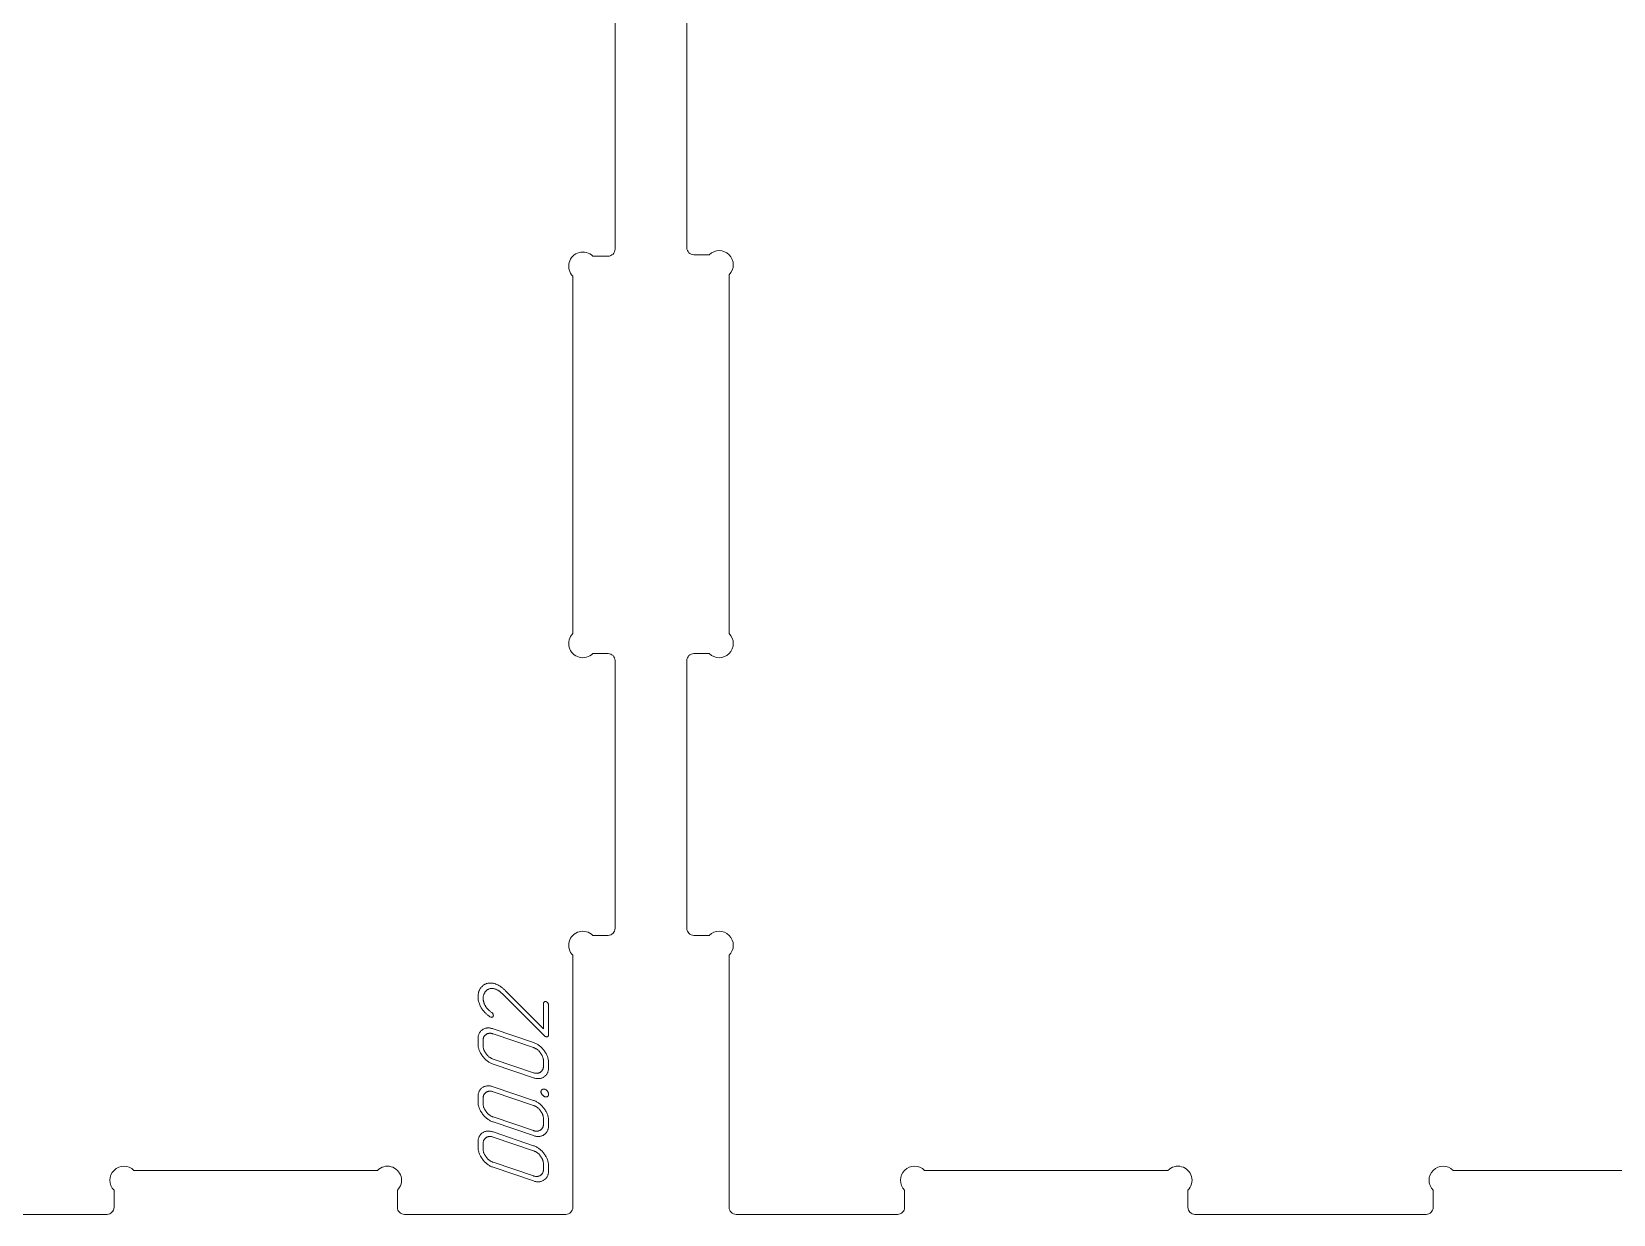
# Model space of a CAD drawing. Header units: millimetres. Extents: x 10 to 1486, y -701 to -10.
# Drawn here: x 803.1 to 1027.6, y -520.7 to -352.8 of the extents above; entities that cross this region are included whole.
import ezdxf

# ---------------------------------------------------------------- set-up
doc = ezdxf.new("R2010")
doc.units = ezdxf.units.MM
doc.layers.add('cut', color=7, linetype='Continuous', lineweight=0)
doc.layers.add('mark', color=7, linetype='Continuous', lineweight=0)

msp = doc.modelspace()

# ---------------------------------------------------------------- linework, layer by layer
at = {"layer": 'cut'}
for points in [[(1039.392692, -514.425735), (1004.849626, -514.425735, 1), (1002.021199, -517.254162), (1002.021199, -519.675725, -0.4142135624), (1001.021201, -520.675723), (968.221267, -520.675723, -0.4142135624), (967.221269, -519.675725), (967.221269, -517.254162, 1), (964.392842, -514.425735), (929.849776, -514.425735, 1), (927.021349, -517.254162), (927.021349, -519.675725, -0.4142135624), (926.021351, -520.675723), (903.121397, -520.675723, -0.4142135624), (902.121399, -519.675725), (902.121399, -483.904229, 1), (899.292972, -481.075802), (897.121409, -481.075802, -0.4142135624), (896.121411, -480.075804), (896.121411, -442.07588, -0.4142136493), (897.121409, -441.075882), (899.292972, -441.075882, 1), (902.121399, -438.247455), (902.121399, -387.304422, 1), (899.292972, -384.475995), (897.121409, -384.475995, -0.4142135624), (896.121411, -383.475997), (896.121411, -345.476073, -0.4142135624)], [(885.943663, -345.676073), (885.943663, -383.675997, -0.4142135624), (884.943665, -384.675995), (882.772102, -384.675995, 1), (879.943675, -387.504422), (879.943675, -438.247455, 1), (882.772102, -441.075882), (884.943665, -441.075882, -0.4142135624), (885.943663, -442.07588), (885.943663, -480.075804, -0.4142135624), (884.943665, -481.075802), (882.772102, -481.075802, 1), (879.943675, -483.904229), (879.943675, -519.675725, -0.4142135624), (878.943677, -520.675723), (856.043723, -520.675723, -0.4142135624), (855.043725, -519.675725), (855.043725, -517.254162, 1), (852.215298, -514.425735), (817.672233, -514.425735, 1), (814.843806, -517.254162), (814.843806, -519.675725, -0.4142135624), (813.843808, -520.675723), (781.043873, -520.675723, -0.4142135624)]]:
    msp.add_lwpolyline(points, format="xyb", dxfattribs=at)
at = {"layer": 'mark'}
for points in [[(868.188119, -492.623883), (868.316243, -492.688838), (868.35447, -492.700096), (868.390804, -492.70725), (868.425243, -492.710301), (868.457789, -492.709249), (868.488441, -492.704093), (868.517198, -492.694834), (868.544063, -492.681472), (868.569033, -492.664006), (868.591555, -492.643365), (868.611074, -492.620476), (868.62759, -492.595339), (868.641103, -492.567954), (868.651613, -492.538322), (868.659121, -492.506441), (868.663625, -492.472313), (868.665126, -492.435937), (868.653136, -492.373821), (868.638481, -492.316155), (868.621161, -492.262939), (868.601176, -492.214174), (868.569165, -492.16626), (868.530054, -492.120397), (868.483842, -492.076584), (868.430529, -492.034822), (868.349425, -491.97359), (868.271346, -491.91213), (868.196293, -491.850444), (868.124265, -491.78853), (868.055264, -491.726389), (867.989287, -491.664021), (867.926337, -491.601426), (867.866412, -491.538604), (867.809512, -491.475554), (867.755638, -491.412278), (867.70479, -491.348774), (867.656967, -491.285043), (867.61217, -491.221085), (867.570399, -491.1569), (867.531653, -491.092488), (867.495932, -491.027848), (867.462794, -490.963194), (867.431793, -490.898736), (867.402931, -490.834475), (867.376206, -490.77041), (867.351619, -490.706542), (867.329171, -490.64287), (867.30886, -490.579395), (867.290687, -490.516117), (867.274652, -490.453035), (867.260756, -490.39015), (867.248997, -490.327462), (867.239376, -490.26497), (867.231893, -490.202675), (867.226548, -490.140576), (867.223341, -490.078674), (867.222272, -490.016969), (867.224447, -489.928534), (867.230971, -489.841802), (867.241844, -489.756771), (867.257066, -489.673443), (867.276637, -489.591816), (867.300558, -489.511892), (867.328827, -489.433669), (867.361446, -489.357149), (867.397635, -489.283404), (867.436613, -489.21351), (867.478382, -489.147467), (867.522941, -489.085274), (867.570291, -489.026932), (867.62043, -488.97244), (867.673359, -488.921798), (867.729079, -488.875007), (867.792388, -488.825594), (867.857425, -488.781344), (867.924192, -488.742258), (867.992688, -488.708336), (868.062913, -488.679577), (868.134866, -488.655982), (868.208549, -488.63755), (868.283961, -488.624282), (868.361102, -488.616178), (868.439972, -488.613237), (868.520571, -488.615459), (868.602899, -488.622845), (868.686956, -488.635395), (868.772742, -488.653108), (868.860257, -488.675985), (868.949501, -488.704025), (869.017079, -488.728334), (869.08421, -488.755169), (869.150896, -488.784529), (869.217134, -488.816414), (869.282927, -488.850823), (869.348272, -488.887758), (869.413172, -488.927218), (869.477625, -488.969203), (869.727513, -489.161278), (870.00586, -489.405921), (875.936987, -495.342963), (875.974438, -495.377561), (876.015475, -495.407137), (876.060096, -495.43169), (876.108304, -495.451221), (876.145329, -495.46223), (876.181462, -495.469811), (876.216702, -495.473963), (876.251049, -495.474687), (876.284503, -495.471982), (876.317064, -495.465849), (876.348733, -495.456287), (876.379508, -495.443297), (876.406268, -495.421931), (876.429459, -495.399129), (876.449083, -495.374889), (876.465139, -495.349213), (876.477627, -495.322099), (876.486546, -495.293549), (876.491898, -495.263561), (876.493682, -495.232137), (876.493682, -490.960717), (876.491897, -490.918481), (876.486539, -490.877486), (876.477611, -490.837733), (876.465111, -490.799222), (876.449039, -490.761952), (876.429397, -490.725924), (876.406182, -490.691137), (876.379397, -490.657592), (876.350602, -490.626043), (876.321361, -490.597241), (876.291674, -490.571188), (876.26154, -490.547883), (876.23096, -490.527326), (876.199933, -490.509518), (876.16846, -490.494458), (876.13654, -490.482146), (876.104621, -490.473098), (876.073147, -490.46777), (876.042121, -490.466164), (876.01154, -490.468279), (875.981406, -490.474116), (875.951719, -490.483674), (875.922478, -490.496954), (875.893683, -490.513954), (875.866898, -490.533646), (875.843684, -490.554998), (875.824041, -490.57801), (875.807969, -490.602682), (875.795469, -490.629014), (875.786541, -490.657006), (875.781184, -490.686659), (875.779398, -490.717972), (875.779398, -494.317965), (870.404967, -488.941524), (870.324212, -488.865903), (870.245214, -488.79364), (870.167972, -488.724738), (870.092488, -488.659195), (870.01876, -488.597011), (869.946789, -488.538188), (869.876575, -488.482724), (869.808118, -488.430619), (869.741417, -488.381875), (869.676473, -488.33649), (869.613175, -488.294377), (869.550071, -488.25441), (869.423107, -488.17987), (869.295134, -488.112522), (869.166153, -488.052366), (869.036163, -487.999402), (868.97079, -487.975618), (868.954407, -487.969952), (868.950309, -487.968554), (868.94695, -487.967412), (868.940973, -487.965393), (868.917117, -487.957479), (868.822477, -487.928401), (868.729092, -487.903455), (868.636961, -487.882639), (868.546085, -487.865953), (868.456463, -487.853399), (868.368096, -487.844975), (868.280984, -487.840682), (868.195126, -487.840519), (868.110523, -487.844487), (868.027174, -487.852585), (867.94508, -487.864815), (867.864241, -487.881175), (867.784656, -487.901665), (867.706326, -487.926287), (867.62925, -487.955038), (867.553429, -487.987921), (867.478863, -488.024934), (867.405551, -488.066078), (867.333494, -488.111353), (867.262691, -488.160758), (867.193143, -488.214294), (867.129107, -488.26867), (867.068145, -488.325032), (867.010257, -488.383381), (866.955442, -488.443717), (866.903701, -488.506038), (866.855034, -488.570346), (866.809441, -488.636641), (866.766921, -488.704921), (866.727475, -488.775188), (866.691103, -488.847442), (866.657804, -488.921682), (866.62758, -488.997908), (866.600428, -489.07612), (866.576351, -489.156319), (866.555347, -489.238504), (866.537417, -489.322676), (866.522561, -489.408834), (866.510778, -489.496978), (866.50207, -489.587109), (866.496434, -489.679226), (866.493873, -489.77333), (866.493713, -489.797166), (866.493704, -489.80804), (866.493726, -489.816743), (866.494085, -489.851523), (866.49982, -489.990141), (866.512437, -490.127959), (866.531936, -490.264977), (866.558318, -490.401194), (866.591582, -490.536611), (866.631727, -490.671227), (866.678755, -490.805043), (866.732665, -490.938058), (866.793458, -491.070273), (866.861132, -491.201688), (866.879126, -491.234416), (866.8989, -491.269749), (866.941212, -491.342501), (866.985432, -491.414425), (867.031561, -491.485523), (867.079597, -491.555794), (867.129541, -491.625239), (867.181393, -491.693856), (867.235153, -491.761646), (867.29082, -491.828609), (867.348396, -491.894746), (867.407879, -491.960055), (867.469271, -492.024538), (867.53257, -492.088194), (867.597777, -492.151022), (867.664892, -492.213024), (867.733915, -492.274199), (867.804846, -492.334547), (867.877685, -492.394068), (867.952431, -492.452762), (868.029086, -492.510629), (868.107648, -492.56767)], [(868.636555, -499.347642), (874.350829, -501.289602), (874.462241, -501.324877), (874.571476, -501.354252), (874.678535, -501.377725), (874.783418, -501.395298), (874.886124, -501.40697), (874.986654, -501.412741), (875.085008, -501.412611), (875.181185, -501.40658), (875.275186, -501.394649), (875.36701, -501.376817), (875.456659, -501.353084), (875.544131, -501.323451), (875.629426, -501.287916), (875.712545, -501.246481), (875.793488, -501.199145), (875.872255, -501.145909), (875.947506, -501.088269), (876.017902, -501.027723), (876.083443, -500.964272), (876.144129, -500.897914), (876.199961, -500.828652), (876.250937, -500.756483), (876.297059, -500.681409), (876.338325, -500.603429), (876.374737, -500.522544), (876.406294, -500.438752), (876.432996, -500.352055), (876.454843, -500.262453), (876.471835, -500.169944), (876.483972, -500.07453), (876.491255, -499.97621), (876.493682, -499.874985), (876.493682, -499.1607), (876.491213, -499.049287), (876.483805, -498.938259), (876.471459, -498.827618), (876.454173, -498.717363), (876.43195, -498.607494), (876.404787, -498.498012), (876.372686, -498.388915), (876.335647, -498.280206), (876.293669, -498.171882), (876.246752, -498.063944), (876.194897, -497.956393), (876.138103, -497.849228), (876.07637, -497.74245), (876.009699, -497.636057), (875.938089, -497.530051), (875.861541, -497.424432), (875.78156, -497.321133), (875.699655, -497.222092), (875.615824, -497.127307), (875.530068, -497.036779), (875.442387, -496.950508), (875.352781, -496.868493), (875.261249, -496.790735), (875.167792, -496.717234), (875.07241, -496.64799), (874.975103, -496.583003), (874.87587, -496.522272), (874.774712, -496.465798), (874.67163, -496.413581), (874.566621, -496.36562), (874.459688, -496.321917), (874.350829, -496.28247), (868.636555, -494.340509), (868.525995, -494.305416), (868.417527, -494.276), (868.311151, -494.252263), (868.206868, -494.234204), (868.104678, -494.221822), (868.004581, -494.215119), (867.906576, -494.214093), (867.810664, -494.218746), (867.716844, -494.229077), (867.625117, -494.245085), (867.535483, -494.266772), (867.447941, -494.294136), (867.362492, -494.327179), (867.279136, -494.3659), (867.197872, -494.410298), (867.118701, -494.460375), (867.043018, -494.515069), (866.972217, -494.573319), (866.906299, -494.635127), (866.845264, -494.70049), (866.789112, -494.769411), (866.737842, -494.841888), (866.691456, -494.917921), (866.649952, -494.997511), (866.613331, -495.080658), (866.581593, -495.167361), (866.554737, -495.257621), (866.532765, -495.351438), (866.515675, -495.448811), (866.503468, -495.54974), (866.496144, -495.654227), (866.493702, -495.76227), (866.493702, -496.476554), (866.496213, -496.588819), (866.503747, -496.700614), (866.516303, -496.81194), (866.533881, -496.922797), (866.556481, -497.033184), (866.584104, -497.143101), (866.616749, -497.252549), (866.654416, -497.361527), (866.697106, -497.470036), (866.744818, -497.578075), (866.797552, -497.685645), (866.855309, -497.792745), (866.918088, -497.899375), (866.985889, -498.005537), (867.058712, -498.111228), (867.136558, -498.21645), (867.217752, -498.319294), (867.30062, -498.417853), (867.385163, -498.512125), (867.471379, -498.602111), (867.559269, -498.687812), (867.648834, -498.769226), (867.740073, -498.846355), (867.832985, -498.919197), (867.927572, -498.987754), (868.023833, -499.052024), (868.121768, -499.112009), (868.221377, -499.167707), (868.322661, -499.21912), (868.425618, -499.266247), (868.53025, -499.309087)], [(868.636555, -498.633358), (874.350829, -500.575318), (874.422551, -500.598007), (874.493072, -500.616913), (874.562394, -500.632034), (874.630516, -500.643371), (874.697439, -500.650923), (874.763161, -500.654692), (874.827684, -500.654676), (874.891007, -500.650876), (874.95313, -500.643292), (875.014054, -500.631924), (875.073777, -500.616771), (875.132301, -500.597835), (875.189625, -500.575114), (875.245749, -500.548609), (875.300674, -500.51832), (875.354399, -500.484247), (875.405864, -500.447201), (875.454008, -500.407995), (875.498832, -500.366628), (875.540336, -500.323101), (875.578519, -500.277412), (875.613383, -500.229563), (875.644926, -500.179554), (875.673148, -500.127384), (875.69805, -500.073053), (875.719632, -500.016562), (875.737894, -499.95791), (875.752836, -499.897097), (875.764457, -499.834124), (875.772757, -499.76899), (875.777738, -499.701695), (875.779398, -499.63224), (875.779398, -498.917955), (875.777808, -498.845679), (875.773036, -498.773494), (875.765084, -498.7014), (875.753952, -498.629396), (875.739638, -498.557482), (875.722144, -498.48566), (875.701468, -498.413928), (875.677612, -498.342287), (875.650576, -498.270736), (875.620358, -498.199277), (875.58696, -498.127907), (875.550381, -498.056629), (875.510621, -497.985441), (875.46768, -497.914344), (875.421558, -497.843338), (875.372256, -497.772422), (875.320554, -497.702951), (875.267234, -497.636279), (875.212295, -497.572406), (875.155739, -497.511332), (875.097563, -497.453056), (875.03777, -497.39758), (874.976358, -497.344902), (874.913328, -497.295024), (874.84868, -497.247944), (874.782413, -497.203663), (874.714528, -497.162181), (874.645025, -497.123498), (874.573904, -497.087613), (874.501164, -497.054528), (874.426806, -497.024241), (874.350829, -496.996754), (868.636555, -495.054793), (868.563983, -495.03177), (868.492694, -495.012475), (868.422688, -494.99691), (868.353966, -494.985074), (868.286528, -494.976967), (868.220373, -494.97259), (868.155501, -494.971941), (868.091913, -494.975022), (868.029609, -494.981833), (867.968588, -494.992372), (867.90885, -495.006641), (867.850396, -495.024639), (867.793225, -495.046366), (867.737338, -495.071822), (867.682734, -495.101008), (867.629414, -495.133923), (867.578382, -495.169931), (867.530642, -495.208398), (867.486195, -495.249322), (867.44504, -495.292705), (867.407177, -495.338545), (867.372607, -495.386843), (867.341329, -495.4376), (867.313343, -495.490814), (867.28865, -495.546486), (867.26725, -495.604616), (867.249142, -495.665204), (867.234326, -495.728251), (867.222802, -495.793755), (867.214571, -495.861717), (867.209633, -495.932137), (867.207987, -496.005015), (867.207987, -496.719299), (867.209619, -496.793277), (867.214516, -496.866998), (867.222677, -496.940461), (867.234103, -497.013666), (867.248793, -497.086614), (867.266748, -497.159303), (867.287967, -497.231736), (867.312451, -497.30391), (867.340199, -497.375827), (867.371212, -497.447486), (867.405489, -497.518888), (867.443031, -497.590032), (867.483837, -497.660918), (867.527908, -497.731547), (867.575243, -497.801918), (867.625843, -497.872031), (867.678758, -497.940616), (867.733041, -498.0064), (867.788691, -498.069384), (867.845708, -498.129568), (867.904093, -498.186951), (867.963844, -498.241535), (868.024963, -498.293318), (868.087449, -498.342301), (868.151302, -498.388484), (868.216522, -498.431866), (868.28311, -498.472449), (868.351065, -498.510231), (868.420386, -498.545213), (868.491075, -498.577395), (868.563132, -498.606776)], [(868.636555, -507.561911), (874.350829, -509.503872), (874.462241, -509.539147), (874.571476, -509.568521), (874.678535, -509.591994), (874.783418, -509.609567), (874.886124, -509.621239), (874.986654, -509.62701), (875.085008, -509.62688), (875.181185, -509.62085), (875.275186, -509.608918), (875.36701, -509.591086), (875.456659, -509.567354), (875.544131, -509.53772), (875.629426, -509.502186), (875.712545, -509.46075), (875.793488, -509.413415), (875.872255, -509.360178), (875.947506, -509.302538), (876.017902, -509.241992), (876.083443, -509.178541), (876.144129, -509.112184), (876.199961, -509.042921), (876.250937, -508.970752), (876.297059, -508.895678), (876.338325, -508.817698), (876.374737, -508.736813), (876.406294, -508.653022), (876.432996, -508.566325), (876.454843, -508.476722), (876.471835, -508.384213), (876.483972, -508.288799), (876.491255, -508.19048), (876.493682, -508.089254), (876.493682, -507.37497), (876.491213, -507.263556), (876.483805, -507.152528), (876.471459, -507.041887), (876.454173, -506.931632), (876.43195, -506.821763), (876.404787, -506.712281), (876.372686, -506.603185), (876.335647, -506.494475), (876.293669, -506.386151), (876.246752, -506.278214), (876.194897, -506.170663), (876.138103, -506.063498), (876.07637, -505.956719), (876.009699, -505.850327), (875.938089, -505.744321), (875.861541, -505.638701), (875.78156, -505.535403), (875.699655, -505.436361), (875.615824, -505.341576), (875.530068, -505.251048), (875.442387, -505.164777), (875.352781, -505.082762), (875.261249, -505.005005), (875.167792, -504.931504), (875.07241, -504.862259), (874.975103, -504.797272), (874.87587, -504.736541), (874.774712, -504.680067), (874.67163, -504.62785), (874.566621, -504.57989), (874.459688, -504.536186), (874.350829, -504.496739), (868.636555, -502.554778), (868.525995, -502.519685), (868.417527, -502.49027), (868.311151, -502.466532), (868.206868, -502.448473), (868.104678, -502.436091), (868.004581, -502.429388), (867.906576, -502.428363), (867.810664, -502.433015), (867.716844, -502.443346), (867.625117, -502.459355), (867.535483, -502.481041), (867.447941, -502.508406), (867.362492, -502.541448), (867.279136, -502.580169), (867.197872, -502.624568), (867.118701, -502.674644), (867.043018, -502.729338), (866.972217, -502.787589), (866.906299, -502.849396), (866.845264, -502.91476), (866.789112, -502.98368), (866.737842, -503.056157), (866.691456, -503.13219), (866.649952, -503.21178), (866.613331, -503.294927), (866.581593, -503.381631), (866.554737, -503.47189), (866.532765, -503.565707), (866.515675, -503.66308), (866.503468, -503.76401), (866.496144, -503.868496), (866.493702, -503.976539), (866.493702, -504.690823), (866.496213, -504.803088), (866.503747, -504.914884), (866.516303, -505.02621), (866.533881, -505.137066), (866.556481, -505.247453), (866.584104, -505.35737), (866.616749, -505.466818), (866.654416, -505.575796), (866.697106, -505.684305), (866.744818, -505.792344), (866.797552, -505.899914), (866.855309, -506.007014), (866.918088, -506.113645), (866.985889, -506.219806), (867.058712, -506.325497), (867.136558, -506.430719), (867.217752, -506.533564), (867.30062, -506.632122), (867.385163, -506.726394), (867.471379, -506.816381), (867.559269, -506.902081), (867.648834, -506.983495), (867.740073, -507.060624), (867.832985, -507.133466), (867.927572, -507.202023), (868.023833, -507.266293), (868.121768, -507.326278), (868.221377, -507.381977), (868.322661, -507.433389), (868.425618, -507.480516), (868.53025, -507.523357)], [(868.636555, -506.847627), (874.350829, -508.789587), (874.422551, -508.812277), (874.493072, -508.831182), (874.562394, -508.846303), (874.630516, -508.85764), (874.697439, -508.865192), (874.763161, -508.868961), (874.827684, -508.868945), (874.891007, -508.865145), (874.95313, -508.857561), (875.014054, -508.846193), (875.073777, -508.831041), (875.132301, -508.812104), (875.189625, -508.789383), (875.245749, -508.762879), (875.300674, -508.732589), (875.354399, -508.698516), (875.405864, -508.661471), (875.454008, -508.622264), (875.498832, -508.580897), (875.540336, -508.53737), (875.578519, -508.491682), (875.613383, -508.443833), (875.644926, -508.393823), (875.673148, -508.341653), (875.69805, -508.287322), (875.719632, -508.230831), (875.737894, -508.172179), (875.752836, -508.111366), (875.764457, -508.048393), (875.772757, -507.983259), (875.777738, -507.915964), (875.779398, -507.846509), (875.779398, -507.132225), (875.777808, -507.059949), (875.773036, -506.987763), (875.765084, -506.915669), (875.753952, -506.843665), (875.739638, -506.771752), (875.722144, -506.699929), (875.701468, -506.628197), (875.677612, -506.556556), (875.650576, -506.485006), (875.620358, -506.413546), (875.58696, -506.342177), (875.550381, -506.270898), (875.510621, -506.19971), (875.46768, -506.128613), (875.421558, -506.057607), (875.372256, -505.986691), (875.320554, -505.91722), (875.267234, -505.850548), (875.212295, -505.786675), (875.155739, -505.725601), (875.097563, -505.667326), (875.03777, -505.611849), (874.976358, -505.559172), (874.913328, -505.509293), (874.84868, -505.462213), (874.782413, -505.417932), (874.714528, -505.37645), (874.645025, -505.337767), (874.573904, -505.301883), (874.501164, -505.268797), (874.426806, -505.238511), (874.350829, -505.211023), (868.636555, -503.269063), (868.563983, -503.246039), (868.492694, -503.226745), (868.422688, -503.211179), (868.353966, -503.199343), (868.286528, -503.191237), (868.220373, -503.186859), (868.155501, -503.186211), (868.091913, -503.189292), (868.029609, -503.196102), (867.968588, -503.206641), (867.90885, -503.22091), (867.850396, -503.238908), (867.793225, -503.260635), (867.737338, -503.286092), (867.682734, -503.315277), (867.629414, -503.348192), (867.578382, -503.384201), (867.530642, -503.422667), (867.486195, -503.463591), (867.44504, -503.506974), (867.407177, -503.552814), (867.372607, -503.601113), (867.341329, -503.651869), (867.313343, -503.705083), (867.28865, -503.760755), (867.26725, -503.818886), (867.249142, -503.879474), (867.234326, -503.94252), (867.222802, -504.008024), (867.214571, -504.075986), (867.209633, -504.146406), (867.207987, -504.219284), (867.207987, -504.933568), (867.209619, -505.007547), (867.214516, -505.081267), (867.222677, -505.15473), (867.234103, -505.227935), (867.248793, -505.300883), (867.266748, -505.373573), (867.287967, -505.446005), (867.312451, -505.51818), (867.340199, -505.590096), (867.371212, -505.661756), (867.405489, -505.733157), (867.443031, -505.804301), (867.483837, -505.875188), (867.527908, -505.945816), (867.575243, -506.016187), (867.625843, -506.0863), (867.678758, -506.154885), (867.733041, -506.220669), (867.788691, -506.283653), (867.845708, -506.343837), (867.904093, -506.401221), (867.963844, -506.455804), (868.024963, -506.507587), (868.087449, -506.55657), (868.151302, -506.602753), (868.216522, -506.646136), (868.28311, -506.686718), (868.351065, -506.7245), (868.420386, -506.759482), (868.491075, -506.791664), (868.563132, -506.821046)], [(875.422256, -503.260804), (875.424076, -503.309846), (875.429538, -503.357867), (875.438641, -503.404865), (875.451385, -503.450841), (875.467771, -503.495795), (875.487797, -503.539727), (875.511465, -503.582636), (875.538773, -503.624524), (875.569723, -503.665389), (875.604315, -503.705233), (875.642261, -503.74395), (875.679845, -503.780186), (875.715922, -503.813524), (875.750492, -503.843965), (875.783555, -503.871509), (875.815112, -503.896154), (875.845162, -503.917902), (875.873706, -503.936752), (875.900743, -503.952705), (875.926273, -503.96576), (875.950296, -503.975918), (875.956066, -503.978004), (875.964655, -503.980895), (875.984587, -503.987141), (876.023887, -503.997558), (876.062433, -504.005208), (876.100226, -504.010092), (876.137266, -504.012211), (876.173552, -504.011562), (876.209085, -504.008148), (876.243864, -504.001968), (876.27789, -503.993021), (876.311163, -503.981308), (876.343683, -503.966829), (876.366204, -503.951512), (876.386895, -503.934264), (876.405755, -503.915086), (876.422784, -503.893977), (876.437982, -503.870938), (876.451348, -503.845968), (876.462884, -503.819068), (876.472589, -503.790237), (876.480462, -503.759476), (876.486505, -503.726784), (876.490716, -503.692162), (876.493096, -503.655609), (876.49364, -503.616956), (876.492176, -503.577287), (876.488618, -503.538345), (876.482968, -503.500131), (876.475225, -503.462644), (876.46539, -503.425885), (876.453462, -503.389853), (876.439441, -503.354549), (876.423328, -503.319973), (876.405122, -503.286124), (876.384824, -503.253002), (876.362433, -503.220608), (876.337949, -503.188941), (876.311519, -503.158073), (876.257215, -503.100853), (876.201865, -503.05008), (876.145469, -503.005754), (876.088026, -502.967875), (876.029537, -502.936442), (875.970002, -502.911457), (875.939936, -502.901474), (875.91009, -502.893621), (875.880505, -502.88795), (875.851182, -502.884462), (875.822121, -502.883157), (875.793321, -502.884034), (875.764783, -502.887093), (875.736506, -502.892336), (875.708491, -502.89976), (875.680737, -502.909368), (875.653246, -502.921157), (875.626015, -502.93513), (875.572925, -502.969235), (875.54886, -502.988182), (875.526887, -503.008102), (875.507007, -503.028995), (875.48922, -503.050861), (875.473525, -503.073699), (875.459923, -503.09751), (875.448414, -503.122294), (875.438997, -503.14805), (875.431673, -503.17478), (875.426441, -503.202482), (875.423302, -503.231156)], [(868.636555, -513.99047), (874.350829, -515.93243), (874.462241, -515.967705), (874.571476, -515.997079), (874.678535, -516.020553), (874.783418, -516.038126), (874.886124, -516.049797), (874.986654, -516.055568), (875.085008, -516.055439), (875.181185, -516.049408), (875.275186, -516.037477), (875.36701, -516.019645), (875.456659, -515.995912), (875.544131, -515.966279), (875.629426, -515.930744), (875.712545, -515.889309), (875.793488, -515.841973), (875.872255, -515.788736), (875.947506, -515.731096), (876.017902, -515.670551), (876.083443, -515.607099), (876.144129, -515.540742), (876.199961, -515.47148), (876.250937, -515.399311), (876.297059, -515.324237), (876.338325, -515.246257), (876.374737, -515.165371), (876.406294, -515.08158), (876.432996, -514.994883), (876.454843, -514.90528), (876.471835, -514.812772), (876.483972, -514.717358), (876.491255, -514.619038), (876.493682, -514.517813), (876.493682, -513.803528), (876.491213, -513.692114), (876.483805, -513.581087), (876.471459, -513.470446), (876.454173, -513.360191), (876.43195, -513.250322), (876.404787, -513.14084), (876.372686, -513.031743), (876.335647, -512.923033), (876.293669, -512.81471), (876.246752, -512.706772), (876.194897, -512.599221), (876.138103, -512.492056), (876.07637, -512.385278), (876.009699, -512.278885), (875.938089, -512.172879), (875.861541, -512.067259), (875.78156, -511.963961), (875.699655, -511.86492), (875.615824, -511.770135), (875.530068, -511.679607), (875.442387, -511.593335), (875.352781, -511.511321), (875.261249, -511.433563), (875.167792, -511.360062), (875.07241, -511.290818), (874.975103, -511.22583), (874.87587, -511.1651), (874.774712, -511.108626), (874.67163, -511.056409), (874.566621, -511.008448), (874.459688, -510.964744), (874.350829, -510.925297), (868.636555, -508.983337), (868.525995, -508.948244), (868.417527, -508.918828), (868.311151, -508.895091), (868.206868, -508.877031), (868.104678, -508.86465), (868.004581, -508.857947), (867.906576, -508.856921), (867.810664, -508.861574), (867.716844, -508.871904), (867.625117, -508.887913), (867.535483, -508.9096), (867.447941, -508.936964), (867.362492, -508.970007), (867.279136, -509.008728), (867.197872, -509.053126), (867.118701, -509.103203), (867.043018, -509.157897), (866.972217, -509.216147), (866.906299, -509.277954), (866.845264, -509.343318), (866.789112, -509.412238), (866.737842, -509.484715), (866.691456, -509.560749), (866.649952, -509.640339), (866.613331, -509.723486), (866.581593, -509.810189), (866.554737, -509.900449), (866.532765, -509.994266), (866.515675, -510.091639), (866.503468, -510.192568), (866.496144, -510.297055), (866.493702, -510.405098), (866.493702, -511.119382), (866.496213, -511.231647), (866.503747, -511.343442), (866.516303, -511.454768), (866.533881, -511.565625), (866.556481, -511.676012), (866.584104, -511.785929), (866.616749, -511.895377), (866.654416, -512.004355), (866.697106, -512.112864), (866.744818, -512.220903), (866.797552, -512.328473), (866.855309, -512.435573), (866.918088, -512.542203), (866.985889, -512.648364), (867.058712, -512.754056), (867.136558, -512.859278), (867.217752, -512.962122), (867.30062, -513.06068), (867.385163, -513.154953), (867.471379, -513.244939), (867.559269, -513.33064), (867.648834, -513.412054), (867.740073, -513.489182), (867.832985, -513.562025), (867.927572, -513.630581), (868.023833, -513.694852), (868.121768, -513.754836), (868.221377, -513.810535), (868.322661, -513.861948), (868.425618, -513.909074), (868.53025, -513.951915)], [(868.636555, -513.276186), (874.350829, -515.218146), (874.422551, -515.240835), (874.493072, -515.259741), (874.562394, -515.274862), (874.630516, -515.286198), (874.697439, -515.293751), (874.763161, -515.29752), (874.827684, -515.297504), (874.891007, -515.293704), (874.95313, -515.28612), (875.014054, -515.274752), (875.073777, -515.259599), (875.132301, -515.240663), (875.189625, -515.217942), (875.245749, -515.191437), (875.300674, -515.161148), (875.354399, -515.127075), (875.405864, -515.090029), (875.454008, -515.050823), (875.498832, -515.009456), (875.540336, -514.965928), (875.578519, -514.92024), (875.613383, -514.872391), (875.644926, -514.822382), (875.673148, -514.770212), (875.69805, -514.715881), (875.719632, -514.65939), (875.737894, -514.600737), (875.752836, -514.539925), (875.764457, -514.476951), (875.772757, -514.411817), (875.777738, -514.344523), (875.779398, -514.275068), (875.779398, -513.560783), (875.777808, -513.488507), (875.773036, -513.416322), (875.765084, -513.344227), (875.753952, -513.272224), (875.739638, -513.20031), (875.722144, -513.128488), (875.701468, -513.056756), (875.677612, -512.985115), (875.650576, -512.913564), (875.620358, -512.842104), (875.58696, -512.770735), (875.550381, -512.699457), (875.510621, -512.628269), (875.46768, -512.557172), (875.421558, -512.486166), (875.372256, -512.41525), (875.320554, -512.345779), (875.267234, -512.279107), (875.212295, -512.215234), (875.155739, -512.15416), (875.097563, -512.095884), (875.03777, -512.040408), (874.976358, -511.98773), (874.913328, -511.937851), (874.84868, -511.890772), (874.782413, -511.846491), (874.714528, -511.805009), (874.645025, -511.766325), (874.573904, -511.730441), (874.501164, -511.697356), (874.426806, -511.667069), (874.350829, -511.639582), (868.636555, -509.697621), (868.563983, -509.674598), (868.492694, -509.655303), (868.422688, -509.639738), (868.353966, -509.627902), (868.286528, -509.619795), (868.220373, -509.615418), (868.155501, -509.614769), (868.091913, -509.61785), (868.029609, -509.62466), (867.968588, -509.6352), (867.90885, -509.649469), (867.850396, -509.667467), (867.793225, -509.689194), (867.737338, -509.71465), (867.682734, -509.743836), (867.629414, -509.776751), (867.578382, -509.812759), (867.530642, -509.851226), (867.486195, -509.89215), (867.44504, -509.935532), (867.407177, -509.981373), (867.372607, -510.029671), (867.341329, -510.080427), (867.313343, -510.133642), (867.28865, -510.189314), (867.26725, -510.247444), (867.249142, -510.308032), (867.234326, -510.371078), (867.222802, -510.436582), (867.214571, -510.504545), (867.209633, -510.574965), (867.207987, -510.647843), (867.207987, -511.362127), (867.209619, -511.436105), (867.214516, -511.509826), (867.222677, -511.583289), (867.234103, -511.656494), (867.248793, -511.729441), (867.266748, -511.802131), (867.287967, -511.874564), (867.312451, -511.946738), (867.340199, -512.018655), (867.371212, -512.090314), (867.405489, -512.161716), (867.443031, -512.23286), (867.483837, -512.303746), (867.527908, -512.374375), (867.575243, -512.444746), (867.625843, -512.514859), (867.678758, -512.583443), (867.733041, -512.649228), (867.788691, -512.712212), (867.845708, -512.772396), (867.904093, -512.829779), (867.963844, -512.884363), (868.024963, -512.936146), (868.087449, -512.985129), (868.151302, -513.031312), (868.216522, -513.074694), (868.28311, -513.115277), (868.351065, -513.153059), (868.420386, -513.188041), (868.491075, -513.220223), (868.563132, -513.249604)]]:
    msp.add_lwpolyline(points, close=True, dxfattribs=at)

doc.saveas('drawing.dxf')
